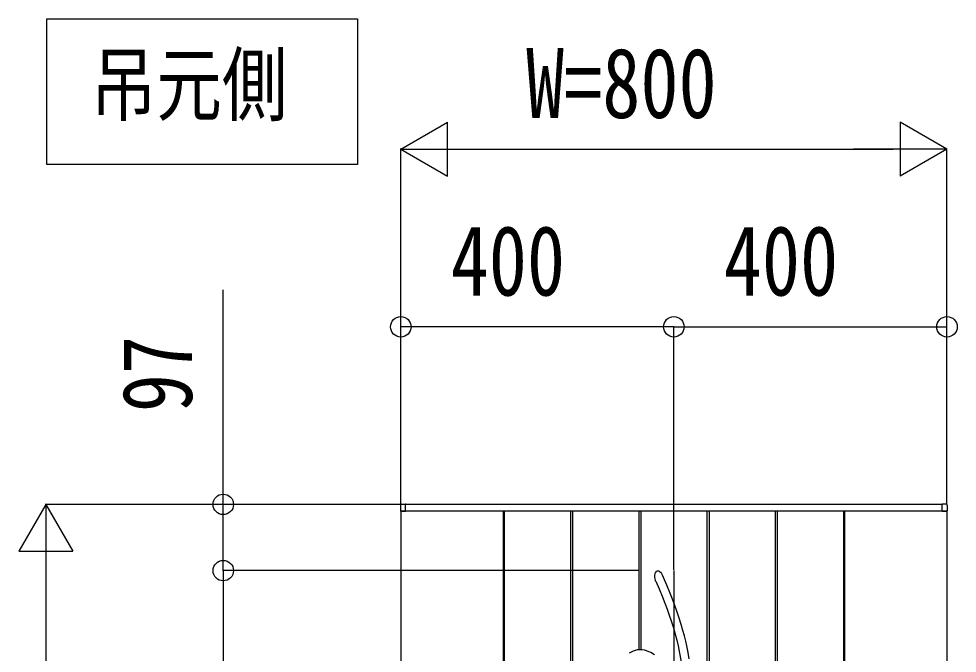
# Model space of a CAD drawing. Units: millimetres, scale not verified. Extents: x -14718 to 14718, y -10395 to 10395.
# Drawn here: x -11977 to -10602, y 8295 to 9224 of the extents above; entities that cross this region are included whole.
import ezdxf
from ezdxf.enums import TextEntityAlignment as Align

# ---------------------------------------------------------------- set-up
doc = ezdxf.new("R2010")
doc.units = ezdxf.units.MM
doc.header["$LTSCALE"] = 40
for name, color, linetype in [('0-1_USER1', 3, 'Continuous'), ('0-3_YKK_13', 4, 'Continuous'), ('0-4_YKK_A1', 4, 'Continuous'), ('0-5_YKK_D', 6, 'Continuous')]:
    doc.layers.add(name, color=color, linetype=linetype)
doc.styles.add('ＭＳ ゴシック', font='')
doc.styles.get('ＭＳ ゴシック').set_extended_font_data('MS Gothic')

msp = doc.modelspace()

# ---------------------------------------------------------------- linework, layer by layer
at = {"layer": '0-1_USER1'}
msp.add_lwpolyline([(-11935.7, 9010.22), (-11935.7, 9223.56), (-11480.76, 9223.56), (-11480.76, 9010.22)], close=True, dxfattribs=at)
at = {"layer": '0-3_YKK_13'}
msp.add_line((-11017.43, 8415.5), (-11017.43, 7415.5), dxfattribs=at)
for points in [[(-11044.11, 8400.23), (-11044.11, 8400.23), (-11044.12, 8400.26), (-11044.19, 8400.43), (-11044.55, 8401.37), (-11045.49, 8405.31), (-11045.56, 8408.17), (-11044.96, 8411.1), (-11044.39, 8412.39), (-11043.57, 8413.61), (-11042.7, 8414.45), (-11041.58, 8415.06), (-11040.8, 8415.22), (-11040, 8415.16), (-11039.36, 8414.96), (-11038.36, 8414.38), (-11037.04, 8413.11), (-11035.68, 8411.24), (-11034.46, 8409.12), (-11034.28, 8408.74)], [(-11044.11, 8400.23), (-11044.09, 8400.18), (-11039.12, 8388.66), (-11034.69, 8377.99), (-11030.76, 8368.07), (-11027.28, 8358.84), (-11024.19, 8350.22), (-11021.46, 8342.15), (-11018.21, 8331.85), (-11015.48, 8322.35), (-11013.18, 8313.54), (-11011.24, 8305.33), (-11008.98, 8294.48), (-11007.18, 8284.49), (-11005.74, 8275.23), (-11004.59, 8266.77)], [(-10994.96, 8286.56), (-10996.55, 8295.53), (-10998.55, 8305.41), (-11000.13, 8312.41), (-11001.98, 8319.89), (-11004.14, 8327.91), (-11006.65, 8336.54), (-11009.59, 8345.85), (-11013.03, 8355.95), (-11016.11, 8364.49), (-11019.59, 8373.65), (-11023.5, 8383.48), (-11027.89, 8394.06), (-11032.82, 8405.47), (-11034.29, 8408.74)], [(-11046.01, 8292.17), (-11051.05, 8295.35), (-11056.41, 8297.75), (-11060.14, 8298.84), (-11064.02, 8299.48), (-11068.05, 8299.59), (-11071.16, 8299.28), (-11074.26, 8298.63), (-11077.27, 8297.63), (-11080.13, 8296.27), (-11082.84, 8294.47)]]:
    msp.add_lwpolyline(points, dxfattribs=at)
at = {"layer": '0-4_YKK_A1'}
for p, q in [((-11417.93, 8511.13), (-11417.93, 8503)), ((-11416.52, 8512.63), (-11410.96, 8512.97)), ((-10624.43, 8512.5), (-11410.43, 8512.5)), ((-11410.43, 8502.5), (-11410.43, 8512.5)), ((-11410.43, 8502.8), (-11410.43, 8512.47)), ((-10624.43, 8502.5), (-10624.43, 8512.5)), ((-10624.43, 8502.8), (-10624.43, 8512.47)), ((-10618.34, 8512.63), (-10623.9, 8512.97)), ((-10616.93, 8511.13), (-10616.93, 8503)), ((-11417.43, 8502.5), (-11417.43, 7322.5)), ((-10617.43, 8502.5), (-11417.43, 8502.5)), ((-11410.43, 8502.5), (-11417.43, 8502.5)), ((-11417.43, 8502.5), (-11410.73, 8502.5)), ((-11410.73, 8502.5), (-11410.73, 8502.5)), ((-11267.43, 8502.5), (-11267.43, 7322.5)), ((-11265.93, 8502.5), (-11265.93, 7322.5)), ((-11168.93, 8502.5), (-11168.93, 7322.5)), ((-11165.93, 8502.5), (-11165.93, 7322.5)), ((-11068.93, 8502.5), (-11068.93, 8299.5)), ((-11065.93, 8502.5), (-11065.93, 8299.53)), ((-10968.93, 8502.5), (-10968.93, 7979.91)), ((-10965.93, 8502.5), (-10965.93, 7981.84)), ((-10868.93, 8502.5), (-10868.93, 7322.5)), ((-10865.93, 8502.5), (-10865.93, 7322.5)), ((-10768.93, 8502.5), (-10768.93, 7322.5)), ((-10767.43, 8502.5), (-10767.43, 7322.5)), ((-10624.43, 8502.5), (-10617.43, 8502.5)), ((-10617.43, 8502.5), (-10624.13, 8502.5)), ((-10624.13, 8502.5), (-10624.13, 8502.5)), ((-10617.43, 8502.5), (-10617.43, 7322.5))]:
    msp.add_line(p, q, dxfattribs=at)
for centre, radius, start, end in [((-11416.43, 8511.13), 1.5, 93.5, 180), ((-11410.93, 8512.47), 0.5, 0, 93.5), ((-10623.93, 8512.47), 0.5, 86.5, 180), ((-10618.43, 8511.13), 1.5, 0, 86.5), ((-11417.43, 8503), 0.5, 180, 270), ((-11410.73, 8502.8), 0.3, 270, 0), ((-10624.13, 8502.8), 0.3, 180, 270), ((-10617.43, 8503), 0.5, 270, 0)]:
    msp.add_arc(centre, radius, start, end, dxfattribs=at)
at = {"layer": '0-5_YKK_D'}
for p, q in [((-11417.43, 9032.5), (-11349.01, 9072)), ((-11349.01, 8993), (-11349.01, 9072)), ((-10617.43, 9032.5), (-10685.85, 9072)), ((-10685.85, 9072), (-10685.85, 8993)), ((-11417.43, 8514.5), (-11417.43, 9033.5)), ((-11417.43, 9032.5), (-11349.01, 8993)), ((-11417.43, 9032.5), (-11280.6, 9032.5)), ((-11338.43, 9032.5), (-10696.43, 9032.5)), ((-10617.43, 9032.5), (-10754.26, 9032.5)), ((-10617.43, 9032.5), (-10685.85, 8993)), ((-10617.43, 8514.5), (-10617.43, 9033.5)), ((-11417.43, 8513.5), (-11417.43, 8773.5)), ((-11017.43, 8772.5), (-11417.43, 8772.5)), ((-11017.43, 8416.5), (-11017.43, 8773.5)), ((-11017.43, 8416.5), (-11017.43, 8773.5)), ((-11017.43, 8772.5), (-10617.43, 8772.5)), ((-10617.43, 8513.5), (-10617.43, 8773.5)), ((-11937.43, 8512.5), (-11976.93, 8444.08)), ((-11419.43, 8512.5), (-11938.43, 8512.5)), ((-11937.43, 8512.5), (-11897.93, 8444.08)), ((-11937.43, 8512.5), (-11937.43, 8375.67)), ((-11418.43, 8512.5), (-11678.43, 8512.5)), ((-11976.93, 8444.08), (-11897.93, 8444.08)), ((-11937.43, 8433.5), (-11937.43, 7391.5)), ((-11069.93, 8415.5), (-11678.43, 8415.5)), ((-11069.93, 8415.5), (-11678.43, 8415.5)), ((-11677.43, 8415.5), (-11677.43, 7415.5))]:
    msp.add_line(p, q, dxfattribs=at)
msp.add_lwpolyline([(-11677.43, 8415.5), (-11677.43, 8512.5), (-11677.43, 8826.77)], dxfattribs=at)
for centre in [(-11417.43, 8772.5), (-11017.43, 8772.5), (-11017.43, 8772.5), (-10617.43, 8772.5), (-11677.43, 8512.5), (-11677.43, 8415.5), (-11677.43, 8415.5)]:
    msp.add_circle(centre, 15, dxfattribs=at)

# ---------------------------------------------------------------- texts
at = {"layer": '0-1_USER1', "style": 'ＭＳ ゴシック', "width": 0.8}
msp.add_text('吊元側', height=87.98, dxfattribs=at).set_placement((-11871.43, 9056.89), align=Align.BOTTOM_LEFT)
at = {"layer": '0-5_YKK_D', "style": 'ＭＳ ゴシック', "width": 0.8}
for s, p in [('W=800', (-11233.96, 9047.5)), ('400', (-11344.36, 8787.5)), ('400', (-10944.36, 8787.5))]:
    msp.add_text(s, height=102.6, dxfattribs=at).set_placement(p, align=Align.BOTTOM_LEFT)
msp.add_text('97', height=102.6, rotation=90, dxfattribs=at).set_placement((-11692.43, 8647.5), align=Align.BOTTOM_LEFT)

doc.saveas('drawing.dxf')
